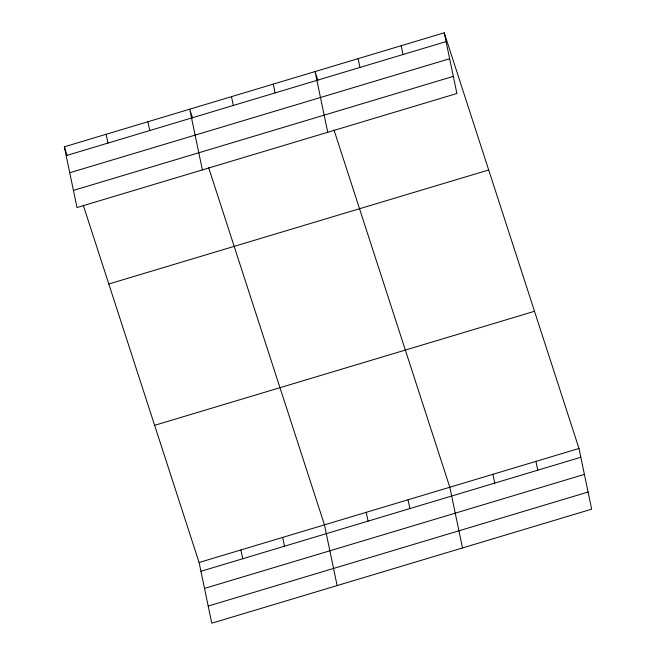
<?xml version="1.0" encoding="UTF-8"?>
<svg xmlns="http://www.w3.org/2000/svg" width="656" height="656" viewBox="0 0 656 656"><rect width="100%" height="100%" fill="white"/><g stroke="black" fill="none" stroke-linecap="round" stroke-linejoin="round"><path stroke-width="0.98" d="M444.227 32.8L456.904 93.505L77.014 207.534L64.337 146.829L444.227 32.8L578.986 448.466L591.663 509.171L211.773 623.2L199.096 562.495L83.263 205.197M66.174 155.628L446.064 41.599M69.749 172.758L449.639 58.728M73.439 190.404L453.329 76.375M108.806 283.999L488.695 169.97M154.619 425.326L534.509 311.297M199.096 562.495L578.986 448.466M200.933 571.294L580.822 457.265M204.508 588.424L584.398 474.395M208.198 606.07L588.088 492.041M317.898 80.327L315.06 71.57L327.746 132.274M333.986 129.937L449.819 487.236L462.505 547.94M192.536 117.957L189.699 109.199L202.384 169.904M208.624 167.567L324.458 524.866L337.135 585.57M64.337 146.829L67.174 155.587M535.927 461.389L537.764 470.188M492.877 474.313L494.714 483.111M401.169 45.723L403.005 54.522M358.119 58.646L359.955 67.445M408.032 499.782L409.869 508.572M366.245 512.32L368.082 521.118M273.273 84.116L275.11 92.906M231.486 96.653L233.323 105.452M282.67 537.412L284.507 546.202M240.883 549.949L242.72 558.748M147.912 121.745L149.748 130.536M106.124 134.283L107.961 143.082"/></g></svg>
